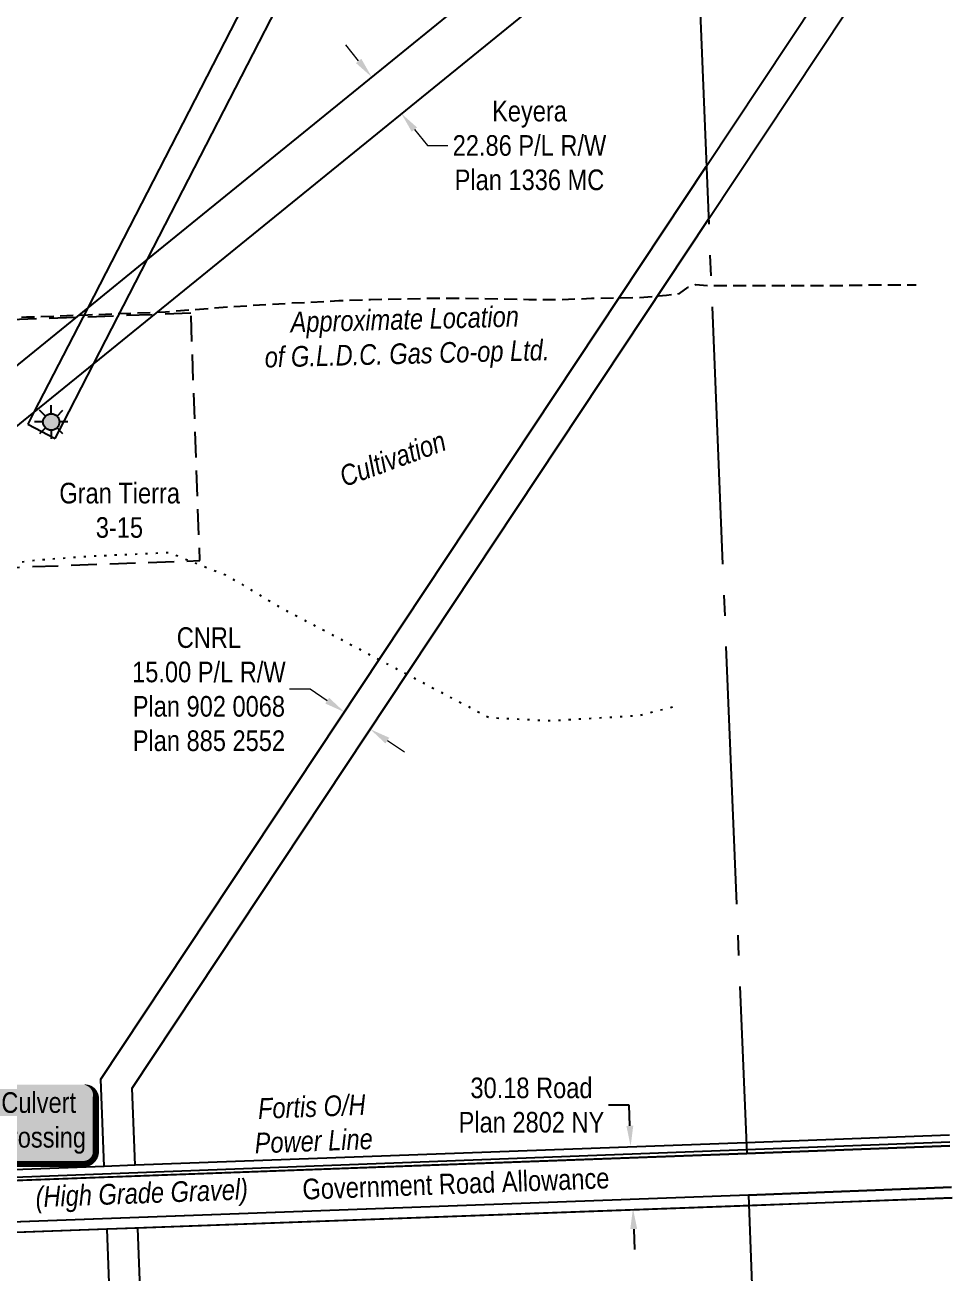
# Model space of a CAD drawing. Extents: x 665644 to 689199, y 5825051 to 5844826.
# Drawn here: x 688362 to 688811, y 5842280 to 5842886 of the extents above; entities that cross this region are included whole.
import ezdxf
from ezdxf.enums import TextEntityAlignment as Align

# ---------------------------------------------------------------- set-up
doc = ezdxf.new("R2010")
doc.units = 0
doc.header["$LTSCALE"] = 5
doc.header["$PDSIZE"] = 0.5
for name, pattern in [('foc-ACCESSROAD', [3.75, 2.5, -1.25]), ('foc-QUARTERLINE', [33, 25, -3, 2, -3]), ('foc-TOPO', [1, 0.2, -0.8]), ('UG_PIPE', [1.875, 1.25, -0.625])]:
    doc.linetypes.add(name, pattern=pattern)
doc.layers.get('Defpoints').update_dxf_attribs({"color": 9})
for name, color, linetype in [('AS-PIPE-UG', 44, 'UG_PIPE'), ('AS-PIPE-UG-T', 44, 'Continuous'), ('AS-POWER', 104, 'foc-POWER'), ('AS-POWER-T', 104, 'Continuous'), ('AS-TELEPHONE', 224, 'foc-TEL'), ('CG-NOTES', 7, 'Continuous'), ('F-RW', 190, 'Continuous'), ('F-WS', 190, 'foc-ACCESSROAD'), ('F-WS-S', 190, 'Continuous'), ('L-QSEC', 8, 'foc-QUARTERLINE'), ('L-ROAD-T', 7, 'Continuous'), ('L-SEC', 7, 'Continuous'), ('L-TITLEDB', 4, 'Continuous'), ('L-TITLEDB-T', 4, 'Continuous'), ('T-VEGETATION CHANGE', 104, 'foc-TOPO')]:
    doc.layers.add(name, color=color, linetype=linetype)
for name, color, linetype, lineweight in [('F-RW-T', 190, 'Continuous', 9), ('F-WS-T', 190, 'Continuous', 9), ('T-TEXT', 48, 'Continuous', 18)]:
    doc.layers.add(name, color=color, linetype=linetype, lineweight=lineweight)
doc.styles.add('175L', font='ARIALN.TTF', dxfattribs={"height": 20})
doc.styles.add('80', font='ARIALN.TTF', dxfattribs={"height": 10})
doc.styles.add('80CG', font='ARIALN.TTF', dxfattribs={"height": 10})
doc.styles.add('80L', font='ARIALN.TTF', dxfattribs={"height": 10})
doc.styles.add('80LS', font='ARIALNI.TTF', dxfattribs={"height": 10})
doc.styles.add('foc-LtypeFont', font='ARIALN.TTF', dxfattribs={"height": 7.35})
doc.linetypes.add('foc-POWER', pattern='A,6,-1,["P",foc-LtypeFont,S=0.2,R=0,X=-0.625,Y=-0.75],-1.24,4', length=12.24)
doc.linetypes.add('foc-TEL', pattern='A,2,-1,["T",foc-LtypeFont,S=0.2,R=0,X=-0.425,Y=-0.75],-1.24,8', length=12.24)
doc.linetypes.add('foc-TEL-NOLINE', pattern='A,0,-2,["T",foc-LtypeFont,S=0.2,R=0,X=-0.425,Y=-0.75],-10.24', length=12.24)
doc.dimstyles.new('Compass 5 000', dxfattribs={"dimscale": 5, "dimtxt": 9, "dimasz": 2, "dimexe": 0.2, "dimexo": 0.0625, "dimgap": 0.5, "dimtad": 0, "dimtih": 1, "dimtoh": 1, "dimzin": 0, "dimdsep": 46, "dimtxsty": '80CG', "dimcen": 0.1, "dimse1": 1, "dimse2": 1, "dimclrd": 256, "dimclrt": 256, "dimaunit": 1, "dimadec": 4, "dimazin": 0, "dimtfac": 0.06, "dimtofl": 0, "dimtmove": 0, "dimatfit": 1, "dimfxl": 0.2, "dimtolj": 1, "dimtzin": 0, "dimlwd": -1, "dimarcsym": 0})

# ---------------------------------------------------------------- blocks, each defined once
blk = doc.blocks.new('*D1354')
at = {"layer": 'Defpoints', "color": 0, "transparency": 16777216}
for p in [(688515.2, 5842848.6), (688544.24, 5842842.72), (688529.62, 5842830.84)]:
    blk.add_point(p, dxfattribs=at)
at = {"layer": 'F-RW-T', "transparency": 16777216}
for p, q in [((688523.51, 5842868.24), (688517.21, 5842876)), ((688550.55, 5842834.95), (688556.85, 5842827.19)), ((688556.85, 5842827.19), (688566.85, 5842827.19))]:
    blk.add_line(p, q, dxfattribs=at)
for points in [[(688524.81, 5842869.29), (688522.22, 5842867.19), (688529.82, 5842860.48)], [(688551.84, 5842836), (688549.26, 5842833.9), (688544.24, 5842842.72)]]:
    blk.add_solid(points, dxfattribs=at)
at = {"layer": 'F-RW-T', "transparency": 16777216, "insert": (688606.39, 5842827.19), "char_height": 10, "attachment_point": 5, "style": '80CG'}
blk.add_mtext('\\A1;Keyera\\P22.86 P/L R/W\\PPlan 1336 MC', dxfattribs=at)
blk = doc.blocks.new('*D1356')
at = {"layer": 'Defpoints', "color": 0, "transparency": 16777216}
for p in [(688560.36, 5842618.39), (688572.88, 5842610.09), (688516.6, 5842552.42)]:
    blk.add_point(p, dxfattribs=at)
at = {"layer": 'F-RW-T', "transparency": 16777216}
for p, q in [((688499.94, 5842563.48), (688489.94, 5842563.48)), ((688508.27, 5842557.95), (688499.94, 5842563.48)), ((688537.45, 5842538.59), (688545.78, 5842533.07))]:
    blk.add_line(p, q, dxfattribs=at)
for points in [[(688509.19, 5842559.34), (688507.35, 5842556.56), (688516.6, 5842552.42)], [(688538.37, 5842539.98), (688536.53, 5842537.2), (688529.12, 5842544.12)]]:
    blk.add_solid(points, dxfattribs=at)
at = {"layer": 'F-RW-T', "transparency": 16777216, "insert": (688450.85, 5842563.48), "char_height": 10, "attachment_point": 5, "style": '80CG'}
blk.add_mtext('\\A1;CNRL\\P15.00 P/L R/W\\PPlan 902 0068\\PPlan 885 2552', dxfattribs=at)
blk = doc.blocks.new('*D1377')
at = {"layer": 'Defpoints', "color": 0, "transparency": 16777216}
for p in [(688655.46, 5842341.78), (688242.69, 5842326.27), (688243.82, 5842296.17)]:
    blk.add_point(p, dxfattribs=at)
at = {"layer": 'L-TITLEDB-T', "transparency": 16777216}
for p, q in [((688654.71, 5842361.76), (688644.71, 5842361.76)), ((688655.09, 5842351.77), (688654.71, 5842361.76)), ((688656.97, 5842301.69), (688657.34, 5842291.7))]:
    blk.add_line(p, q, dxfattribs=at)
for points in [[(688656.75, 5842351.83), (688653.42, 5842351.71), (688655.46, 5842341.78)], [(688658.63, 5842301.75), (688655.3, 5842301.63), (688656.59, 5842311.68)]]:
    blk.add_solid(points, dxfattribs=at)
at = {"layer": 'L-TITLEDB-T', "transparency": 16777216, "insert": (688607.35, 5842361.76), "char_height": 10, "attachment_point": 5, "style": '80CG'}
blk.add_mtext('\\A1;30.18 Road\\PPlan 2802 NY', dxfattribs=at)
blk = doc.blocks.new('GAS')
h = blk.add_hatch(color=255)
h.dxf.hatch_style = 1
edge = h.paths.add_edge_path()
edge.add_arc((0, 0), 0.9, 0, 360)
for p, q in [((0, 0.81), (0, 1.62)), ((-0.81, 0), (-1.62, 0)), ((-0.57, 0.57), (-1.14, 1.14)), ((0.57, 0.57), (1.14, 1.14)), ((1.62, 0), (0.81, 0)), ((-0.57, -0.57), (-1.14, -1.14)), ((0, -0.81), (0, -1.62)), ((1.14, -1.14), (0.57, -0.57))]:
    blk.add_line(p, q)
blk.add_circle((0, 0), 0.8)
blk = doc.blocks.new('*U695')
h = blk.add_hatch(color=254)
edge = h.paths.add_edge_path()
edge.add_line((-21.5, -20), (21.5, -20))
edge.add_arc((21.5, -14), 6, 270, 360)
edge.add_line((27.5, -14), (27.5, 12.5))
edge.add_arc((21.5, 12.5), 6, 0, 90)
edge.add_line((21.5, 18.5), (-21.5, 18.5))
edge.add_arc((-21.5, 12.5), 6, 90, 180)
edge.add_line((-27.5, 12.5), (-27.5, -14))
edge.add_arc((-21.5, -14), 6, 180, 270)
at = {"color": 160, "flags": 128}
blk.add_lwpolyline([(-21.5, -20, 3, 3, 0), (21.5, -20, 3, 3, 0.414214), (27.5, -14, 3, 3, 0), (27.5, 12.5, 3, 0, 0.414214), (21.5, 18.5, 0, 0, 0), (-21.5, 18.5, 0, 0, 0.414214), (-27.5, 12.5, 0, 0, 0), (-27.5, -14, 0, 3, 0.414214)], format="xyseb", close=True, dxfattribs=at)
at = {"color": 160, "style": '80'}
blk.add_attdef('ENTER_TEXT_001', (-26.85, -4.92), '', height=10, dxfattribs=at)

msp = doc.modelspace()

# ---------------------------------------------------------------- linework, layer by layer
at = {"layer": 'AS-PIPE-UG', "flags": 128}
msp.add_lwpolyline([(687850.37, 5842785.428), (687861.427, 5842785.695), (687876.998, 5842784.662), (687883.507, 5842784.599), (687885.399, 5842784.804), (687888.128, 5842786.075), (687895.675, 5842787.621), (687900.903, 5842787.437), (687906.324, 5842786.403), (687934.632, 5842781.345), (687948.914, 5842778.636), (687964.241, 5842775.443), (687979.051, 5842772.522), (687986.5, 5842771.144), (687993.819, 5842770.04), (688009.686, 5842767.678), (688032.02, 5842764.028), (688046.502, 5842761.622), (688054.119, 5842760.471), (688061.395, 5842759.863), (688076.673, 5842758.253), (688083.878, 5842757.655), (688089.427, 5842755.871), (688092.313, 5842753.399), (688096.278, 5842748.215), (688099.843, 5842743.465), (688103.869, 5842737.945), (688108.066, 5842732.058), (688112.221, 5842725.756), (688125.951, 5842705.524), (688131.078, 5842705.472), (688188.134, 5842722.794), (688202.469, 5842727.414), (688231.299, 5842737.03), (688239.149, 5842737.822), (688294.866, 5842741.29), (688317.569, 5842742.294), (688332.457, 5842742.633), (688347.188, 5842743.212), (688362.415, 5842744.056), (688392.186, 5842745.127), (688429.734, 5842746.602), (688460.333, 5842748.998), (688490.77, 5842750.834), (688513.86, 5842751.982), (688529.301, 5842752.595), (688544.493, 5842752.81), (688559.69, 5842753.208), (688575.187, 5842753.149), (688590.966, 5842752.941), (688606.055, 5842752.587), (688621.274, 5842752.547), (688636.537, 5842753.135), (688658.884, 5842753.472), (688672.943, 5842754.593), (688679.188, 5842755.478), (688683.341, 5842758.481), (688686.934, 5842759.794), (688693.428, 5842759.305), (688699.837, 5842759.267), (688715.293, 5842759.299), (688731.096, 5842759.263), (688747.036, 5842759.273), (688762.852, 5842759.445), (688778.769, 5842759.706), (688793.98, 5842759.713)], dxfattribs=at)
at = {"layer": 'AS-POWER', "flags": 128}
msp.add_lwpolyline([(687904.451, 5842310.263), (687957.946, 5842311.78), (688810.336, 5842343.975)], dxfattribs=at)
at = {"layer": 'AS-TELEPHONE', "linetype": 'foc-TEL-NOLINE', "flags": 128}
msp.add_lwpolyline([(687925.617, 5842284.266), (688811.404, 5842316.815)], dxfattribs=at)
at = {"layer": 'F-RW', "flags": 128}
for points in [[(688591.223, 5843135.54), (688392.043, 5842748.562)], [(688421.082, 5842772.15), (688603.534, 5843126.595)], [(688685.093, 5842986.603), (688421.082, 5842772.15)], [(688686.287, 5842958.092), (688395.008, 5842721.498)], [(688692.166, 5842817.058), (688786.151, 5842958.702)], [(688693.225, 5842791.48), (688787.158, 5842933.107)], [(688398.455, 5842374.337), (688692.166, 5842817.058)], [(688413.635, 5842370.066), (688693.225, 5842791.48)], [(688421.082, 5842772.15), (688392.043, 5842748.562)], [(688395.008, 5842721.498), (688421.082, 5842772.15)], [(688392.043, 5842748.562), (688098.704, 5842510.288)], [(688392.043, 5842748.562), (688365.975, 5842697.915)], [(688395.008, 5842721.498), (688365.975, 5842697.915)], [(688383.008, 5842698.189), (688395.008, 5842721.498)], [(688365.975, 5842697.915), (688114.402, 5842493.574)], [(688365.975, 5842697.915), (688362.938, 5842692.015)], [(688376.322, 5842685.197), (688383.008, 5842698.189)], [(688362.938, 5842692.015), (688376.322, 5842685.197)], [(688400.098, 5842332.069), (688398.455, 5842374.337)], [(688415.089, 5842332.617), (688413.635, 5842370.066)], [(688401.281, 5842301.613), (688402.589, 5842266.999)], [(688416.273, 5842302.162), (688417.707, 5842264.166)]]:
    msp.add_lwpolyline(points, dxfattribs=at)
at = {"layer": 'F-WS', "flags": 128}
msp.add_lwpolyline([(688442.123, 5842745.832), (688302.214, 5842740.79), (688306.536, 5842620.867), (688327.842, 5842621.635), (688446.445, 5842625.91)], close=True, dxfattribs=at)
at = {"layer": 'L-QSEC', "flags": 128}
for points in [[(688674.736, 5843243.623), (688711.777, 5842338.247)], [(688712.599, 5842318.148), (688746.778, 5841412.093)]]:
    msp.add_lwpolyline(points, dxfattribs=at)
at = {"layer": 'L-SEC', "flags": 128}
for points in [[(688711.777, 5842338.247), (688305.578, 5842323.318), (687899.38, 5842308.391)], [(688810.41, 5842342.083), (688711.777, 5842338.247)], [(688712.599, 5842318.148), (688811.201, 5842321.984)], [(688712.599, 5842318.148), (688306.378, 5842303.219), (688306.378, 5842303.219), (687900.155, 5842288.29)]]:
    msp.add_lwpolyline(points, dxfattribs=at)
at = {"layer": 'L-TITLEDB', "flags": 128}
for points in [[(688810.206, 5842347.273), (688711.57, 5842343.426)], [(688711.781, 5842338.249), (688810.41, 5842342.095)], [(688400.098, 5842332.069), (687904.223, 5842313.799)], [(688415.089, 5842332.617), (688400.098, 5842332.069)], [(688811.2, 5842321.992), (688712.599, 5842318.148)], [(688811.404, 5842316.815), (688712.794, 5842312.971)], [(688401.281, 5842301.613), (688285.224, 5842297.367)], [(688416.273, 5842302.162), (688401.281, 5842301.613)]]:
    msp.add_lwpolyline(points, dxfattribs=at)
at = {"layer": 'T-VEGETATION CHANGE', "flags": 128}
msp.add_lwpolyline([(687870.975, 5843190.612), (687885.865, 5843181.028), (687893.941, 5843181.785), (687940.125, 5843176.993), (687956.53, 5843172.201), (687977.224, 5843154.041), (688022.411, 5843099.002), (688031.497, 5843085.634), (688039.32, 5843072.267), (688058.788, 5843029.752), (688103.986, 5842942.873), (688167.605, 5842819.465), (688210.539, 5842732.564), (688258.774, 5842643.723), (688267.355, 5842632.374), (688277.45, 5842622.789), (688290.573, 5842621.781), (688303.949, 5842624.303), (688309.249, 5842631.365), (688319.848, 5842633.887), (688327.419, 5842627.581), (688337.262, 5842622.537), (688368.556, 5842626.32), (688393.541, 5842628.086), (688431.497, 5842629.834), (688459.511, 5842618.736), (688485.253, 5842603.351), (688586.776, 5842549.777), (688616.303, 5842548.264), (688659.459, 5842550.786), (688676.368, 5842555.074)], dxfattribs=at)

# ---------------------------------------------------------------- block references
at = {"layer": 'CG-NOTES'}
ref = msp.add_blockref('*U695', (688368.517, 5842353.228), dxfattribs=dict(at, xscale=1.000131017163248, yscale=1.000131017163248, zscale=1.000131017163248))
ref.add_attrib('ENTER_TEXT_001', 'Culvert', (688350.135, 5842358.032), dxfattribs={"layer": '0', "color": 160, "height": 10.0013, "style": '80'})
ref.add_attrib('ENTER_TEXT_002', 'Crossing', (688346.038, 5842341.186), dxfattribs={"layer": '0', "color": 160, "height": 10.0013, "style": '80'})
at = {"layer": 'F-WS-S', "xscale": 5, "yscale": 5, "zscale": 5}
msp.add_blockref('GAS', (688374.361, 5842693.139), dxfattribs=at)

# ---------------------------------------------------------------- texts
at = {"layer": 'AS-PIPE-UG-T', "insert": (688477.023, 5842746.187), "char_height": 10, "attachment_point": 1, "rotation": 1.501183, "style": '175L'}
msp.add_mtext_dynamic_manual_height_columns('\\pi13.307;{\\fArial Narrow|b0|i1|c0|p34;Approximate Location\\P\\pi0.32967;of G.L.D.C. Gas Co-op Ltd.}', width=137.14638, gutter_width=50, heights=[0], dxfattribs=at)
at = {"layer": 'AS-POWER-T', "insert": (688471.912, 5842364.983), "char_height": 10, "attachment_point": 1, "rotation": 2.173424, "style": '175L'}
msp.add_mtext_dynamic_manual_height_columns('\\pi2.5534;{\\fArial Narrow|b0|i1|c0|p34;Fortis O/H\\P\\pi0.32626;Power Line}', width=57.1191, gutter_width=50, heights=[0], dxfattribs=at)
at = {"layer": 'F-WS-T', "insert": (688375.657, 5842663.633), "char_height": 10, "attachment_point": 1, "style": '175L'}
msp.add_mtext_dynamic_manual_height_columns('\\pi2.6207;Gran Tierra\\P\\pi20.339;3-15', width=62.66985, gutter_width=100, heights=[0], dxfattribs=at)
at = {"layer": 'T-TEXT', "style": '80LS'}
msp.add_text('Cultivation', height=10, rotation=20, dxfattribs=at).set_placement((688539.989, 5842675.365), align=Align.MIDDLE_CENTER)

# ---------------------------------------------------------------- dimensions: what is measured, and where the dimension line sits
at = {"layer": 'F-RW-T', "color": 3}
dim = msp.add_aligned_dim(p1=(688515.196, 5842848.597), p2=(688529.621, 5842830.838), distance=18.84, text='Keyera\\P22.86 P/L R/W\\PPlan 1336 MC', dimstyle='Compass 5 000', dxfattribs=at)
dim.commit()
dim.dimension.update_dxf_attribs({"geometry": '*D1354', "text_midpoint": (688606.393, 5842827.192)})
dim = msp.add_linear_dim(base=(688516.602, 5842552.424), p1=(688572.877, 5842610.085), p2=(688560.363, 5842618.387), angle=146.438816, text='CNRL\\P15.00 P/L R/W\\PPlan 902 0068\\PPlan 885 2552', dimstyle='Compass 5 000', dxfattribs=at)
dim.commit()
dim.dimension.update_dxf_attribs({"geometry": '*D1356', "text_midpoint": (688450.85, 5842563.48), "dimtype": 161})

# ---------------------------------------------------------------- next in the draw order: texts
at = {"layer": 'L-ROAD-T', "insert": (688570.479, 5842328.713), "char_height": 10, "width": 149.28549, "attachment_point": 2, "rotation": 2.127014, "style": '80L', "bg_fill": 3, "box_fill_scale": 1.1, "bg_fill_color": 256, "bg_fill_transparency": 0}
msp.add_mtext('Government Road Allowance', dxfattribs=at)

# ---------------------------------------------------------------- next in the draw order: linework, layer by layer
at = {"layer": 'L-TITLEDB', "flags": 128}
for points in [[(688711.57, 5842343.426), (688415.089, 5842332.617)], [(687899.394, 5842308.413), (688711.781, 5842338.249)], [(688712.599, 5842318.148), (687900.165, 5842288.306)], [(688712.794, 5842312.971), (688416.273, 5842302.162)]]:
    msp.add_lwpolyline(points, dxfattribs=at)

# ---------------------------------------------------------------- next in the draw order: texts
at = {"layer": 'T-TEXT', "insert": (688418.076, 5842324.152), "char_height": 10, "width": 103.55332, "attachment_point": 2, "rotation": 2.127014, "style": '80LS', "bg_fill": 3, "box_fill_scale": 1.1, "bg_fill_color": 256, "bg_fill_transparency": 0}
msp.add_mtext('(High Grade Gravel)', dxfattribs=at)

# ---------------------------------------------------------------- next in the draw order: dimensions: what is measured, and where the dimension line sits
at = {"layer": 'L-TITLEDB-T'}
dim = msp.add_linear_dim(base=(688655.461, 5842341.778), p1=(688243.822, 5842296.172), p2=(688242.691, 5842326.269), angle=92.151714, text='30.18 Road\\PPlan 2802 NY', dimstyle='Compass 5 000', dxfattribs=at)
dim.commit()
dim.dimension.update_dxf_attribs({"geometry": '*D1377', "text_midpoint": (688607.35, 5842361.764), "dimtype": 161})

doc.saveas('drawing.dxf')
